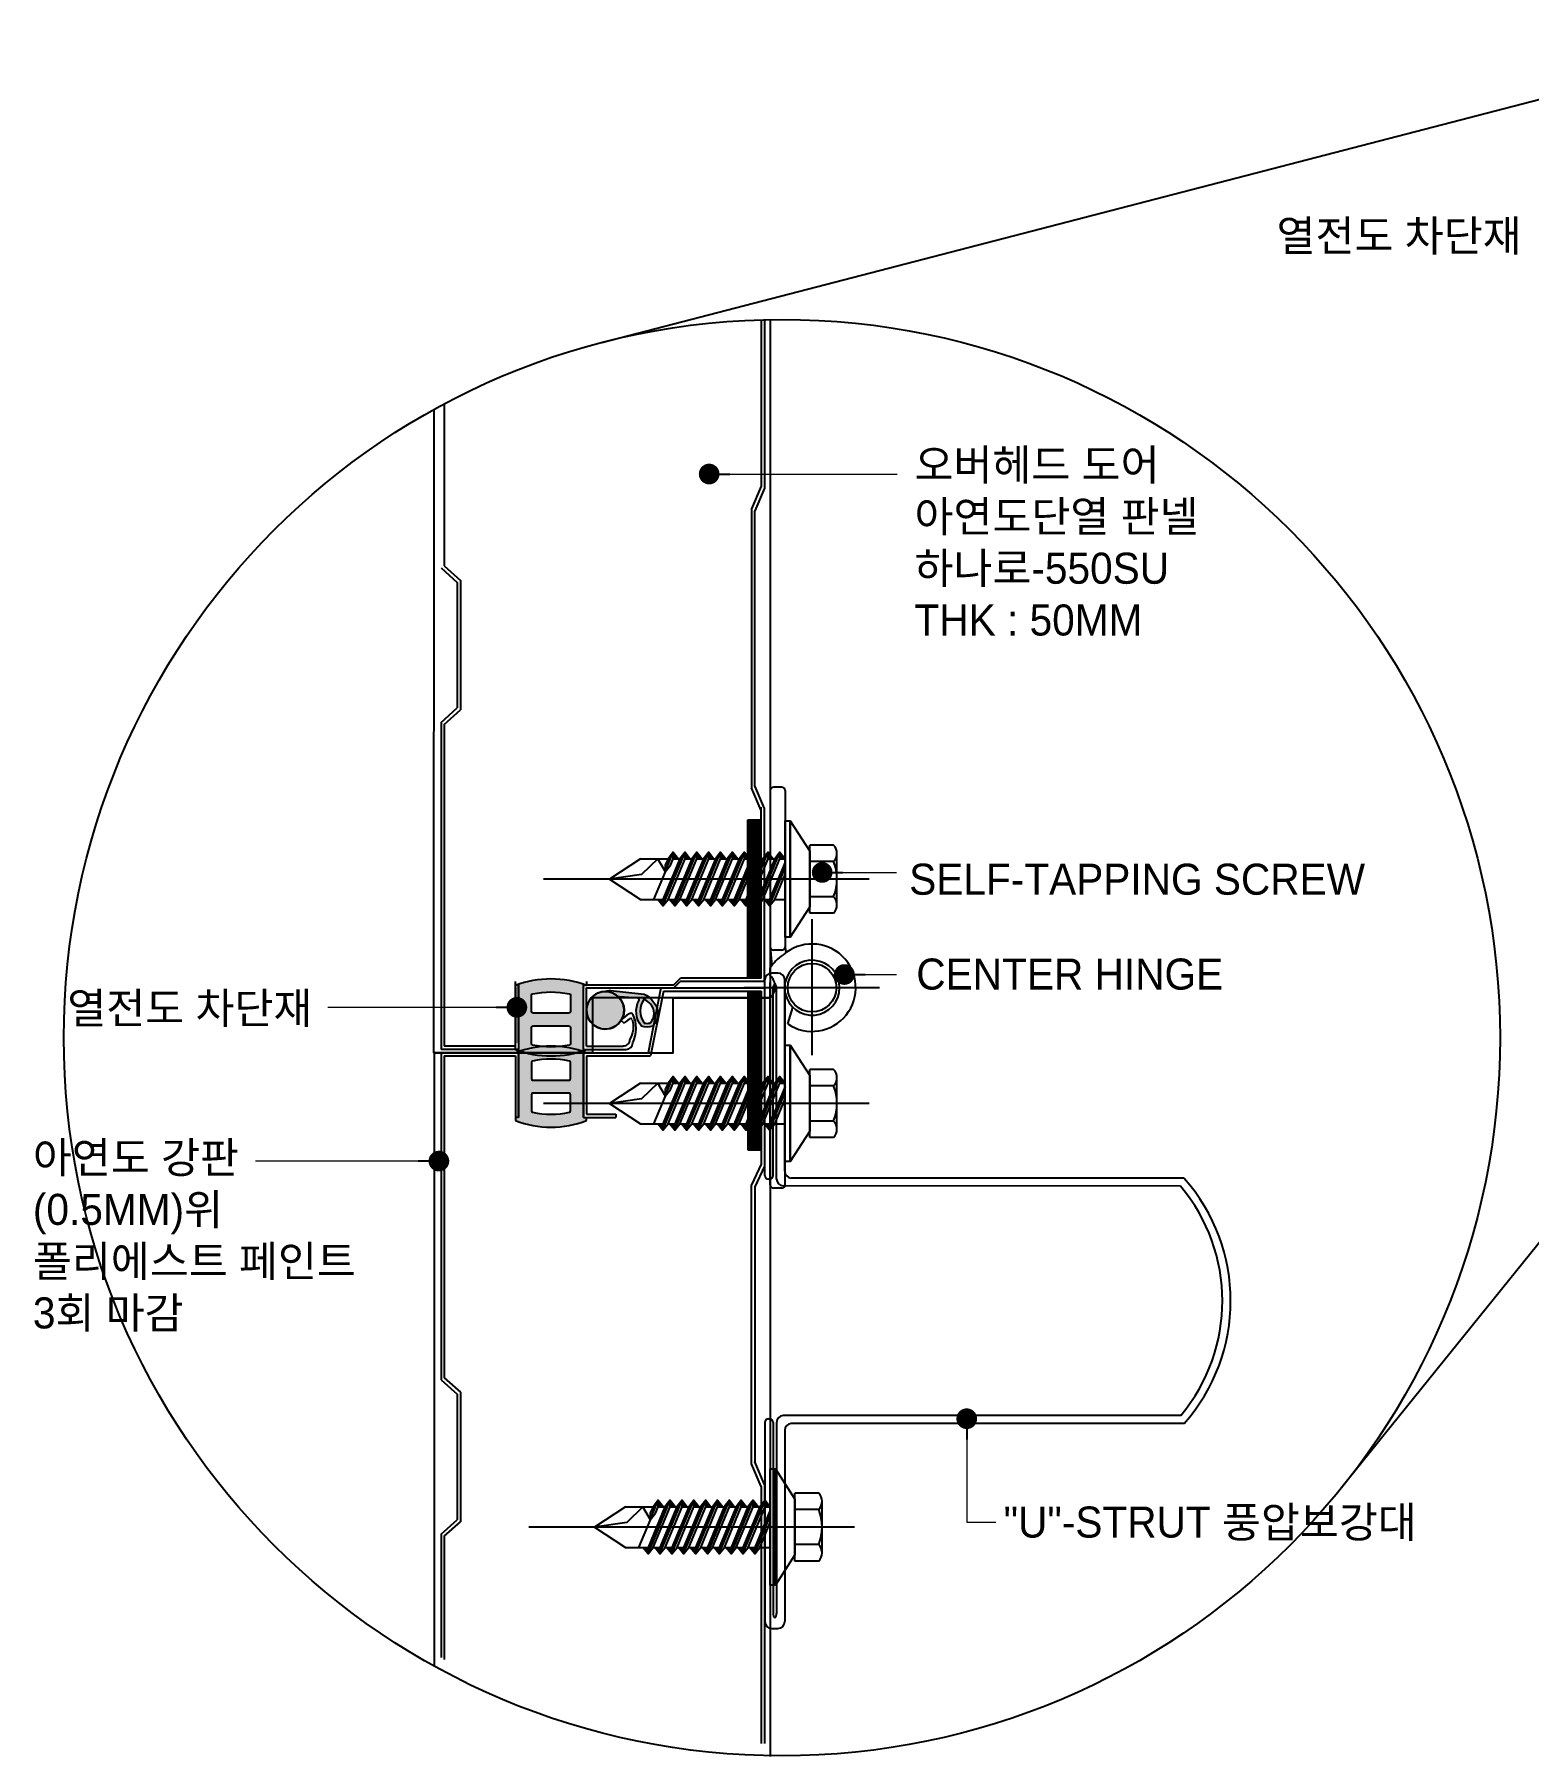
# Model space of a CAD drawing. Header units: millimetres. Extents: x 1448 to 104164, y -19509 to -89.
# Drawn here: x 102544 to 103121, y -1446 to -780 of the extents above; entities that cross this region are included whole.
import ezdxf

# ---------------------------------------------------------------- set-up
doc = ezdxf.new("R2010")
doc.units = ezdxf.units.MM
doc.header["$LTSCALE"] = 60
doc.header["$MEASUREMENT"] = 0
doc.linetypes.add('CEN', pattern=[62, 60, -1, 0, -1])
doc.layers.get('0').update_dxf_attribs({"linetype": 'CONTINUOUS'})
for name, color, linetype in [('(주)하나기공-TEXT', 3, 'CONTINUOUS'), ('2', 3, 'CONTINUOUS'), ('BOLT', 8, 'CONTINUOUS'), ('cen', 14, 'CONTINUOUS'), ('DIM', 7, 'CONTINUOUS'), ('FOR', 4, 'CONTINUOUS'), ('PANEL', 9, 'CONTINUOUS'), ('WID', 7, 'CONTINUOUS')]:
    doc.layers.add(name, color=color, linetype=linetype)
doc.styles.add('0T-OUT', font='H2GTRE.TTF')
doc.dimstyles.new('MAIN', dxfattribs={"dimtxt": 1.5, "dimasz": 0.5, "dimexe": 1, "dimexo": 2, "dimgap": 1, "dimtad": 1, "dimdec": 0, "dimdsep": 46, "dimlunit": 6, "dimtxsty": '0T-OUT', "dimblk": 'DOT', "dimcen": 2.5, "dimdle": 2, "dimclrd": 256, "dimclre": 256, "dimclrt": 3, "dimadec": 0, "dimazin": 0, "dimtfac": 1, "dimtdec": 0, "dimtix": 1, "dimtmove": 2, "dimatfit": 3, "dimldrblk": 'DOT', "dimfxl": 1, "dimtvp": 1, "dimtolj": 1, "dimtzin": 0, "dimlwd": 0, "dimlwe": 0, "dimarcsym": 0})

# ---------------------------------------------------------------- blocks, each defined once
blk = doc.blocks.new('SELF')
at = {"layer": 'BOLT'}
for p, q in [((-19170.62, 501464.27), (-19174.32, 501464.27)), ((-19174.32, 501453.77), (-19174.32, 501464.27)), ((-19200.49, 501462.17), (-19196.23, 501462.17)), ((-19195.43, 501462.17), (-19194.4, 501462.17)), ((-19193.6, 501462.17), (-19192.57, 501462.17)), ((-19191.76, 501462.17), (-19190.73, 501462.17)), ((-19189.93, 501462.17), (-19188.9, 501462.17)), ((-19188.1, 501462.17), (-19187.07, 501462.17)), ((-19186.26, 501462.17), (-19185.24, 501462.17)), ((-19184.43, 501462.17), (-19183.4, 501462.17)), ((-19182.6, 501462.17), (-19181.57, 501462.17)), ((-19180.77, 501462.17), (-19179.74, 501462.17)), ((-19178.93, 501462.17), (-19178.12, 501462.17)), ((-19170.62, 501461.73), (-19174.32, 501461.73)), ((-19170.12, 501454.95), (-19170.12, 501463.09)), ((-19200.49, 501455.87), (-19197.01, 501455.87)), ((-19196.21, 501455.87), (-19195.18, 501455.87)), ((-19194.38, 501455.87), (-19193.35, 501455.87)), ((-19192.54, 501455.87), (-19191.51, 501455.87)), ((-19190.71, 501455.87), (-19189.68, 501455.87)), ((-19188.88, 501455.87), (-19187.85, 501455.87)), ((-19187.04, 501455.87), (-19186.02, 501455.87)), ((-19185.21, 501455.87), (-19184.18, 501455.87)), ((-19183.38, 501455.87), (-19182.35, 501455.87)), ((-19181.55, 501455.87), (-19180.52, 501455.87)), ((-19179.71, 501455.87), (-19178.12, 501455.87)), ((-19170.62, 501456.3), (-19174.32, 501456.3)), ((-19170.62, 501453.77), (-19174.32, 501453.77))]:
    blk.add_line(p, q, dxfattribs=at)
at = {"layer": 'BOLT', "color": 10}
for p, q in [((-19197.01, 501454.87), (-19193.6, 501463.17)), ((-19197.01, 501454.87), (-19193.6, 501463.17)), ((-19196.67, 501460.16), (-19195.43, 501463.17)), ((-19196.67, 501460.16), (-19195.43, 501463.17)), ((-19195.18, 501454.87), (-19191.76, 501463.17)), ((-19195.18, 501454.87), (-19191.76, 501463.17)), ((-19193.35, 501454.87), (-19189.93, 501463.17)), ((-19193.35, 501454.87), (-19189.93, 501463.17)), ((-19191.51, 501454.87), (-19188.1, 501463.17)), ((-19191.51, 501454.87), (-19188.1, 501463.17)), ((-19189.68, 501454.87), (-19186.26, 501463.17)), ((-19189.68, 501454.87), (-19186.26, 501463.17)), ((-19187.85, 501454.87), (-19184.43, 501463.17)), ((-19187.85, 501454.87), (-19184.43, 501463.17)), ((-19186.02, 501454.87), (-19182.6, 501463.17)), ((-19186.02, 501454.87), (-19182.6, 501463.17)), ((-19184.18, 501454.87), (-19180.77, 501463.17)), ((-19184.18, 501454.87), (-19180.77, 501463.17)), ((-19182.35, 501454.87), (-19178.93, 501463.17)), ((-19182.35, 501454.87), (-19178.93, 501463.17)), ((-19180.52, 501454.87), (-19178.12, 501460.77))]:
    blk.add_line(p, q, dxfattribs=at)
at = {"layer": 'BOLT'}
for points in [[(-19177.32, 501468.02), (-19177.32, 501450.02), (-19178.12, 501450.02), (-19178.12, 501468.02)], [(-19174.32, 501463.32), (-19174.32, 501454.72), (-19177.32, 501450.02), (-19177.32, 501468.02)], [(-19193.6, 501463.17), (-19194.4, 501462.17), (-19197.01, 501455.87), (-19197.01, 501454.87), (-19196.21, 501455.87), (-19193.6, 501462.17)], [(-19195.43, 501463.17), (-19196.23, 501462.17), (-19196.67, 501461.16), (-19196.67, 501460.16), (-19195.86, 501461.16), (-19195.43, 501462.17)], [(-19191.76, 501463.17), (-19192.57, 501462.17), (-19195.18, 501455.87), (-19195.18, 501454.87), (-19194.38, 501455.87), (-19191.76, 501462.17)], [(-19189.93, 501463.17), (-19190.73, 501462.17), (-19193.35, 501455.87), (-19193.35, 501454.87), (-19192.54, 501455.87), (-19189.93, 501462.17)], [(-19188.1, 501463.17), (-19188.9, 501462.17), (-19191.51, 501455.87), (-19191.51, 501454.87), (-19190.71, 501455.87), (-19188.1, 501462.17)], [(-19186.26, 501463.17), (-19187.07, 501462.17), (-19189.68, 501455.87), (-19189.68, 501454.87), (-19188.88, 501455.87), (-19186.26, 501462.17)], [(-19184.43, 501463.17), (-19185.24, 501462.17), (-19187.85, 501455.87), (-19187.85, 501454.87), (-19187.04, 501455.87), (-19184.43, 501462.17)], [(-19182.6, 501463.17), (-19183.4, 501462.17), (-19186.02, 501455.87), (-19186.02, 501454.87), (-19185.21, 501455.87), (-19182.6, 501462.17)], [(-19180.77, 501463.17), (-19181.57, 501462.17), (-19184.18, 501455.87), (-19184.18, 501454.87), (-19183.38, 501455.87), (-19180.77, 501462.17)], [(-19178.93, 501463.17), (-19179.74, 501462.17), (-19182.35, 501455.87), (-19182.35, 501454.87), (-19181.55, 501455.87), (-19178.93, 501462.17)]]:
    blk.add_lwpolyline(points, close=True, dxfattribs=at)
for points in [[(-19198.44, 501455.87), (-19196.64, 501460.15), (-19197.81, 501462.17), (-19200.31, 501459.75), (-19205.29, 501459.02)], [(-19200.49, 501462.17), (-19205.29, 501459.02), (-19200.49, 501455.87)], [(-19195.03, 501462.17), (-19195.43, 501463.17), (-19194.63, 501462.17)], [(-19193.19, 501462.17), (-19193.6, 501463.17), (-19192.79, 501462.17)], [(-19191.36, 501462.17), (-19191.76, 501463.17), (-19190.96, 501462.17)], [(-19189.53, 501462.17), (-19189.93, 501463.17), (-19189.13, 501462.17)], [(-19187.7, 501462.17), (-19188.1, 501463.17), (-19187.29, 501462.17)], [(-19185.86, 501462.17), (-19186.26, 501463.17), (-19185.46, 501462.17)], [(-19184.03, 501462.17), (-19184.43, 501463.17), (-19183.63, 501462.17)], [(-19182.2, 501462.17), (-19182.6, 501463.17), (-19181.79, 501462.17)], [(-19180.36, 501462.17), (-19180.77, 501463.17), (-19179.96, 501462.17)], [(-19178.12, 501461.65), (-19180.52, 501455.87), (-19180.52, 501454.87), (-19179.71, 501455.87), (-19178.12, 501459.71)], [(-19178.53, 501462.17), (-19178.93, 501463.17), (-19178.13, 501462.17)], [(-19197.42, 501455.87), (-19197.01, 501454.87), (-19197.82, 501455.87)], [(-19197.42, 501455.87), (-19197.01, 501454.87), (-19197.82, 501455.87)], [(-19195.58, 501455.87), (-19195.18, 501454.87), (-19195.98, 501455.87)], [(-19195.58, 501455.87), (-19195.18, 501454.87), (-19195.98, 501455.87)], [(-19193.75, 501455.87), (-19193.35, 501454.87), (-19194.15, 501455.87)], [(-19193.75, 501455.87), (-19193.35, 501454.87), (-19194.15, 501455.87)], [(-19191.92, 501455.87), (-19191.51, 501454.87), (-19192.32, 501455.87)], [(-19191.92, 501455.87), (-19191.51, 501454.87), (-19192.32, 501455.87)], [(-19190.08, 501455.87), (-19189.68, 501454.87), (-19190.49, 501455.87)], [(-19190.08, 501455.87), (-19189.68, 501454.87), (-19190.49, 501455.87)], [(-19188.25, 501455.87), (-19187.85, 501454.87), (-19188.65, 501455.87)], [(-19188.25, 501455.87), (-19187.85, 501454.87), (-19188.65, 501455.87)], [(-19186.42, 501455.87), (-19186.02, 501454.87), (-19186.82, 501455.87)], [(-19186.42, 501455.87), (-19186.02, 501454.87), (-19186.82, 501455.87)], [(-19184.58, 501455.87), (-19184.18, 501454.87), (-19184.99, 501455.87)], [(-19184.58, 501455.87), (-19184.18, 501454.87), (-19184.99, 501455.87)], [(-19182.75, 501455.87), (-19182.35, 501454.87), (-19183.15, 501455.87)], [(-19182.75, 501455.87), (-19182.35, 501454.87), (-19183.15, 501455.87)], [(-19180.92, 501455.87), (-19180.52, 501454.87), (-19181.32, 501455.87)]]:
    blk.add_lwpolyline(points, dxfattribs=at)
for centre, radius, start, end in [((-19171.98, 501463), 1.86, 316.9662, 43.0338), ((-19177.73, 501459.02), 7.61, 339.1195, 20.8805), ((-19171.98, 501455.03), 1.86, 316.9662, 43.0338)]:
    blk.add_arc(centre, radius, start, end, dxfattribs=at)
at = {"layer": 'cen'}
blk.add_line((-19165.12, 501459.02), (-19215.47, 501459.02), dxfattribs=at)
blk = doc.blocks.new('*X25')
at = {"color": 0}
for p, q in [((112.38, 374.89), (114.29, 376.8)), ((112.38, 375.07), (114.11, 376.8)), ((112.38, 375.25), (113.94, 376.8)), ((112.38, 375.43), (113.76, 376.8)), ((112.38, 375.6), (113.58, 376.8)), ((112.38, 375.78), (113.41, 376.8)), ((112.38, 375.96), (113.23, 376.8)), ((112.38, 376.13), (113.05, 376.8)), ((112.38, 376.31), (112.87, 376.8)), ((112.38, 376.49), (112.7, 376.8)), ((112.38, 376.66), (112.52, 376.8)), ((114.39, 374.75), (112.38, 376.76)), ((114.21, 374.75), (112.38, 376.58)), ((114.04, 374.75), (112.38, 376.41)), ((113.86, 374.75), (112.38, 376.23)), ((113.68, 374.75), (112.38, 376.05)), ((113.5, 374.75), (112.38, 375.88)), ((113.33, 374.75), (112.38, 375.7)), ((113.15, 374.75), (112.38, 375.52)), ((112.42, 374.75), (114.47, 376.8)), ((114.57, 374.75), (112.52, 376.8)), ((112.59, 374.75), (114.64, 376.8)), ((114.74, 374.75), (112.69, 376.8)), ((112.77, 374.75), (114.82, 376.8)), ((114.92, 374.75), (112.87, 376.8)), ((112.95, 374.75), (115, 376.8)), ((115.1, 374.75), (113.05, 376.8)), ((113.12, 374.75), (115.17, 376.8)), ((115.27, 374.75), (113.22, 376.8)), ((113.3, 374.75), (115.35, 376.8)), ((115.45, 374.75), (113.4, 376.8)), ((113.48, 374.75), (115.53, 376.8)), ((115.63, 374.75), (113.58, 376.8)), ((113.65, 374.75), (115.7, 376.8)), ((115.8, 374.75), (113.75, 376.8)), ((113.83, 374.75), (115.88, 376.8)), ((115.98, 374.75), (113.93, 376.8)), ((114.01, 374.75), (116.06, 376.8)), ((116.16, 374.75), (114.11, 376.8)), ((114.18, 374.75), (116.23, 376.8)), ((116.33, 374.75), (114.28, 376.8)), ((114.36, 374.75), (116.41, 376.8)), ((116.51, 374.75), (114.46, 376.8)), ((114.54, 374.75), (116.59, 376.8)), ((116.69, 374.75), (114.64, 376.8)), ((114.71, 374.75), (116.76, 376.8)), ((116.86, 374.75), (114.81, 376.8)), ((114.89, 374.75), (116.94, 376.8)), ((117.04, 374.75), (114.99, 376.8)), ((115.07, 374.75), (117.12, 376.8)), ((117.22, 374.75), (115.17, 376.8)), ((115.24, 374.75), (117.29, 376.8)), ((117.39, 374.75), (115.34, 376.8)), ((115.42, 374.75), (117.47, 376.8)), ((117.57, 374.75), (115.52, 376.8)), ((115.6, 374.75), (117.65, 376.8)), ((117.75, 374.75), (115.7, 376.8)), ((115.77, 374.75), (117.82, 376.8)), ((117.92, 374.75), (115.87, 376.8)), ((115.95, 374.75), (118, 376.8)), ((118.1, 374.75), (116.05, 376.8)), ((116.13, 374.75), (118.18, 376.8)), ((118.28, 374.75), (116.23, 376.8)), ((116.3, 374.75), (118.35, 376.8)), ((118.45, 374.75), (116.4, 376.8)), ((116.48, 374.75), (118.53, 376.8)), ((118.63, 374.75), (116.58, 376.8)), ((116.66, 374.75), (118.71, 376.8)), ((118.81, 374.75), (116.76, 376.8)), ((116.84, 374.75), (118.89, 376.8)), ((118.98, 374.75), (116.93, 376.8)), ((117.01, 374.75), (119.06, 376.8)), ((119.16, 374.75), (117.11, 376.8)), ((117.19, 374.75), (119.24, 376.8)), ((119.34, 374.75), (117.29, 376.8)), ((117.37, 374.75), (119.42, 376.8)), ((119.52, 374.75), (117.47, 376.8)), ((117.54, 374.75), (119.59, 376.8)), ((119.69, 374.75), (117.64, 376.8)), ((117.72, 374.75), (119.77, 376.8)), ((119.87, 374.75), (117.82, 376.8)), ((117.9, 374.75), (119.95, 376.8)), ((120.05, 374.75), (118, 376.8)), ((118.07, 374.75), (120.12, 376.8)), ((120.22, 374.75), (118.17, 376.8)), ((118.25, 374.75), (120.3, 376.8)), ((120.4, 374.75), (118.35, 376.8)), ((118.43, 374.75), (120.48, 376.8)), ((120.58, 374.75), (118.53, 376.8)), ((118.6, 374.75), (120.65, 376.8)), ((120.75, 374.75), (118.7, 376.8)), ((118.78, 374.75), (120.83, 376.8)), ((120.93, 374.75), (118.88, 376.8)), ((118.96, 374.75), (121.01, 376.8)), ((121.11, 374.75), (119.06, 376.8)), ((119.13, 374.75), (121.18, 376.8)), ((121.28, 374.75), (119.23, 376.8)), ((119.31, 374.75), (121.36, 376.8)), ((121.46, 374.75), (119.41, 376.8)), ((119.49, 374.75), (121.54, 376.8)), ((121.64, 374.75), (119.59, 376.8)), ((119.66, 374.75), (121.71, 376.8)), ((121.81, 374.75), (119.76, 376.8)), ((119.84, 374.75), (121.89, 376.8)), ((121.99, 374.75), (119.94, 376.8)), ((120.02, 374.75), (122.07, 376.8)), ((122.17, 374.75), (120.12, 376.8)), ((120.19, 374.75), (122.24, 376.8)), ((122.34, 374.75), (120.29, 376.8)), ((120.37, 374.75), (122.42, 376.8)), ((122.52, 374.75), (120.47, 376.8)), ((120.55, 374.75), (122.6, 376.8)), ((122.7, 374.75), (120.65, 376.8)), ((120.72, 374.75), (122.77, 376.8)), ((122.87, 374.75), (120.82, 376.8)), ((120.9, 374.75), (122.95, 376.8)), ((123.05, 374.75), (121, 376.8)), ((121.08, 374.75), (123.13, 376.8)), ((123.23, 374.75), (121.18, 376.8)), ((121.25, 374.75), (123.3, 376.8)), ((123.4, 374.75), (121.35, 376.8)), ((121.43, 374.75), (123.48, 376.8)), ((123.58, 374.75), (121.53, 376.8)), ((121.61, 374.75), (123.66, 376.8)), ((123.76, 374.75), (121.71, 376.8)), ((121.78, 374.75), (123.83, 376.8)), ((123.93, 374.75), (121.88, 376.8)), ((121.96, 374.75), (124.01, 376.8)), ((124.11, 374.75), (122.06, 376.8)), ((122.14, 374.75), (124.19, 376.8)), ((124.29, 374.75), (122.24, 376.8)), ((122.32, 374.75), (124.37, 376.8)), ((124.47, 374.75), (122.42, 376.8)), ((122.49, 374.75), (124.54, 376.8)), ((124.64, 374.75), (122.59, 376.8)), ((122.67, 374.75), (124.72, 376.8)), ((124.82, 374.75), (122.77, 376.8)), ((122.85, 374.75), (124.9, 376.8)), ((125, 374.75), (122.95, 376.8)), ((123.02, 374.75), (125.07, 376.8)), ((125.17, 374.75), (123.12, 376.8)), ((123.2, 374.75), (125.25, 376.8)), ((125.35, 374.75), (123.3, 376.8)), ((123.38, 374.75), (125.43, 376.8)), ((125.53, 374.75), (123.48, 376.8)), ((123.55, 374.75), (125.6, 376.8)), ((125.7, 374.75), (123.65, 376.8)), ((123.73, 374.75), (125.78, 376.8)), ((125.88, 374.75), (123.83, 376.8)), ((123.91, 374.75), (125.96, 376.8)), ((126.06, 374.75), (124.01, 376.8)), ((124.08, 374.75), (126.13, 376.8)), ((126.23, 374.75), (124.18, 376.8)), ((124.26, 374.75), (126.31, 376.8)), ((126.41, 374.75), (124.36, 376.8)), ((124.44, 374.75), (126.49, 376.8)), ((126.59, 374.75), (124.54, 376.8)), ((124.61, 374.75), (126.66, 376.8)), ((126.76, 374.75), (124.71, 376.8)), ((124.79, 374.75), (126.84, 376.8)), ((126.94, 374.75), (124.89, 376.8)), ((124.97, 374.75), (127.02, 376.8)), ((127.12, 374.75), (125.07, 376.8)), ((125.14, 374.75), (127.19, 376.8)), ((127.29, 374.75), (125.24, 376.8)), ((125.32, 374.75), (127.37, 376.8)), ((127.47, 374.75), (125.42, 376.8)), ((125.5, 374.75), (127.55, 376.8)), ((127.65, 374.75), (125.6, 376.8)), ((125.67, 374.75), (127.72, 376.8)), ((127.82, 374.75), (125.77, 376.8)), ((125.85, 374.75), (127.9, 376.8)), ((128, 374.75), (125.95, 376.8)), ((126.03, 374.75), (128.08, 376.8)), ((128.18, 374.75), (126.13, 376.8)), ((126.2, 374.75), (128.25, 376.8)), ((128.35, 374.75), (126.3, 376.8)), ((126.38, 374.75), (128.43, 376.8)), ((128.53, 374.75), (126.48, 376.8)), ((126.56, 374.75), (128.61, 376.8)), ((128.71, 374.75), (126.66, 376.8)), ((126.73, 374.75), (128.78, 376.8)), ((128.88, 374.75), (126.83, 376.8)), ((126.91, 374.75), (128.96, 376.8)), ((129.06, 374.75), (127.01, 376.8)), ((127.09, 374.75), (129.14, 376.8)), ((129.24, 374.75), (127.19, 376.8)), ((127.26, 374.75), (129.31, 376.8)), ((129.41, 374.75), (127.36, 376.8)), ((127.44, 374.75), (129.49, 376.8)), ((129.59, 374.75), (127.54, 376.8)), ((127.62, 374.75), (129.67, 376.8)), ((129.77, 374.75), (127.72, 376.8)), ((127.8, 374.75), (129.85, 376.8)), ((129.95, 374.75), (127.9, 376.8)), ((127.97, 374.75), (130.02, 376.8)), ((130.12, 374.75), (128.07, 376.8)), ((128.15, 374.75), (130.2, 376.8)), ((130.3, 374.75), (128.25, 376.8)), ((128.33, 374.75), (130.38, 376.8)), ((130.48, 374.75), (128.43, 376.8)), ((128.5, 374.75), (130.55, 376.8)), ((130.65, 374.75), (128.6, 376.8)), ((128.68, 374.75), (130.73, 376.8)), ((130.83, 374.75), (128.78, 376.8)), ((128.86, 374.75), (130.91, 376.8)), ((131.01, 374.75), (128.96, 376.8)), ((129.03, 374.75), (131.08, 376.8)), ((131.18, 374.75), (129.13, 376.8)), ((129.21, 374.75), (131.26, 376.8)), ((131.36, 374.75), (129.31, 376.8)), ((129.39, 374.75), (131.44, 376.8)), ((131.54, 374.75), (129.49, 376.8)), ((129.56, 374.75), (131.61, 376.8)), ((131.71, 374.75), (129.66, 376.8)), ((129.74, 374.75), (131.79, 376.8)), ((131.89, 374.75), (129.84, 376.8)), ((129.92, 374.75), (131.97, 376.8)), ((132.07, 374.75), (130.02, 376.8)), ((130.09, 374.75), (132.14, 376.8)), ((132.24, 374.75), (130.19, 376.8)), ((130.27, 374.75), (132.32, 376.8)), ((132.42, 374.75), (130.37, 376.8)), ((130.45, 374.75), (132.5, 376.8)), ((132.6, 374.75), (130.55, 376.8)), ((130.62, 374.75), (132.67, 376.8)), ((132.77, 374.75), (130.72, 376.8)), ((130.8, 374.75), (132.85, 376.8)), ((132.95, 374.75), (130.9, 376.8)), ((130.98, 374.75), (133.03, 376.8)), ((133.13, 374.75), (131.08, 376.8)), ((131.15, 374.75), (133.2, 376.8)), ((133.3, 374.75), (131.25, 376.8)), ((131.33, 374.75), (133.38, 376.8)), ((133.48, 374.75), (131.43, 376.8)), ((131.51, 374.75), (133.56, 376.8)), ((133.66, 374.75), (131.61, 376.8)), ((131.68, 374.75), (133.73, 376.8)), ((133.83, 374.75), (131.78, 376.8)), ((131.86, 374.75), (133.91, 376.8)), ((134.01, 374.75), (131.96, 376.8)), ((132.04, 374.75), (134.09, 376.8)), ((134.19, 374.75), (132.14, 376.8)), ((132.21, 374.75), (134.26, 376.8)), ((134.36, 374.75), (132.31, 376.8)), ((132.39, 374.75), (134.44, 376.8)), ((134.54, 374.75), (132.49, 376.8)), ((132.57, 374.75), (134.62, 376.8)), ((134.72, 374.75), (132.67, 376.8)), ((132.75, 374.75), (134.8, 376.8)), ((134.89, 374.75), (132.84, 376.8)), ((132.92, 374.75), (134.97, 376.8)), ((135.07, 374.75), (133.02, 376.8)), ((133.1, 374.75), (135.15, 376.8)), ((135.25, 374.75), (133.2, 376.8)), ((133.28, 374.75), (135.33, 376.8)), ((135.43, 374.75), (133.38, 376.8)), ((133.45, 374.75), (135.5, 376.8)), ((135.6, 374.75), (133.55, 376.8)), ((133.63, 374.75), (135.68, 376.8)), ((135.78, 374.75), (133.73, 376.8)), ((133.81, 374.75), (135.86, 376.8)), ((135.96, 374.75), (133.91, 376.8)), ((133.98, 374.75), (136.03, 376.8)), ((136.13, 374.75), (134.08, 376.8)), ((134.16, 374.75), (136.21, 376.8)), ((136.31, 374.75), (134.26, 376.8)), ((134.34, 374.75), (136.39, 376.8)), ((136.49, 374.75), (134.44, 376.8)), ((134.51, 374.75), (136.56, 376.8)), ((136.66, 374.75), (134.61, 376.8)), ((134.69, 374.75), (136.74, 376.8)), ((136.84, 374.75), (134.79, 376.8)), ((134.87, 374.75), (136.88, 376.77)), ((136.88, 374.89), (134.97, 376.8)), ((135.04, 374.75), (136.88, 376.59)), ((136.88, 375.06), (135.14, 376.8)), ((135.22, 374.75), (136.88, 376.41)), ((136.88, 375.24), (135.32, 376.8)), ((135.4, 374.75), (136.88, 376.24)), ((136.88, 375.42), (135.5, 376.8)), ((135.57, 374.75), (136.88, 376.06)), ((136.88, 375.59), (135.67, 376.8)), ((135.75, 374.75), (136.88, 375.88)), ((136.88, 375.77), (135.85, 376.8)), ((135.93, 374.75), (136.88, 375.71)), ((136.88, 375.95), (136.03, 376.8)), ((136.1, 374.75), (136.88, 375.53)), ((136.88, 376.12), (136.2, 376.8)), ((136.28, 374.75), (136.88, 375.35)), ((136.88, 376.3), (136.38, 376.8)), ((136.88, 376.48), (136.56, 376.8)), ((136.88, 376.65), (136.73, 376.8)), ((112.97, 374.75), (112.38, 375.35)), ((112.8, 374.75), (112.38, 375.17)), ((112.62, 374.75), (112.38, 374.99)), ((112.44, 374.75), (112.38, 374.82)), ((136.46, 374.75), (136.88, 375.18)), ((136.63, 374.75), (136.88, 375)), ((136.81, 374.75), (136.88, 374.82))]:
    blk.add_line(p, q, dxfattribs=at)
blk = doc.blocks.new('CNTER HINGE')
at = {"color": 7, "linetype": 'CEN'}
for p, q in [((13774.22, 479953.08), (13770.97, 479953.08)), ((13774.22, 479890.09), (13770.97, 479890.09)), ((13774.22, 479798.08), (13770.97, 479798.08))]:
    blk.add_line(p, q, dxfattribs=at)
at = {"color": 1}
for p, q in [((13785.88, 479849.56), (13785.88, 479902)), ((13811.9, 479875.46), (13759.46, 479875.46))]:
    blk.add_line(p, q, dxfattribs=at)
at = {"color": 7}
for p, q in [((13769.72, 479880.25), (13769.72, 479883.19)), ((13769.72, 479799.33), (13769.72, 479871.63)), ((13775.47, 479799.33), (13775.47, 479877.75))]:
    blk.add_line(p, q, dxfattribs=at)
for centre, start, end in [((13770.97, 479951.83), 90, 180), ((13774.22, 479951.83), 0, 90), ((13770.97, 479891.34), 180, 270), ((13774.22, 479891.34), 270, 0), ((13770.97, 479799.33), 180, 270), ((13774.22, 479799.33), 270, 0)]:
    blk.add_arc(centre, 1.25, start, end, dxfattribs=at)
at = {"layer": '2', "ltscale": 0.3}
blk.add_line((13769.72, 479871.63), (13769.72, 479877.57), dxfattribs=at)
at = {"layer": 'DIM', "color": 7}
for p, q in [((13769.72, 479951.83), (13769.72, 479891.34)), ((13775.47, 479951.83), (13775.47, 479891.34)), ((13769.72, 479891.34), (13770.34, 479884.13)), ((13775.47, 479891.34), (13775.67, 479889.02)), ((13776.49, 479861.56), (13778.46, 479867.97))]:
    blk.add_line(p, q, dxfattribs=at)
blk.add_circle((13785.88, 479875.58), 9.38, dxfattribs=at)
for centre, radius, start, end in [((13785.88, 479875.58), 16.88, 236.18551, 131.48729), ((13782.52, 479875.53), 14.91, 121.63063, 149.08566), ((13785.88, 479875.58), 10.62, 191.75495, 168.24505), ((13765.66, 479875.94), 5.92, 313.32165, 46.67835)]:
    blk.add_arc(centre, radius, start, end, dxfattribs=at)
blk = doc.blocks.new('*X24')
at = {"color": 0}
for p, q in [((586.88, 374.93), (588.76, 376.8)), ((586.88, 375.1), (588.58, 376.8)), ((586.88, 375.28), (588.4, 376.8)), ((586.88, 375.46), (588.23, 376.8)), ((586.88, 375.63), (588.05, 376.8)), ((586.88, 375.81), (587.87, 376.8)), ((586.88, 375.99), (587.7, 376.8)), ((586.88, 376.16), (587.52, 376.8)), ((586.88, 376.34), (587.34, 376.8)), ((586.88, 376.52), (587.17, 376.8)), ((586.88, 376.69), (586.99, 376.8)), ((588.86, 374.75), (586.88, 376.73)), ((588.68, 374.75), (586.88, 376.55)), ((588.5, 374.75), (586.88, 376.37)), ((588.33, 374.75), (586.88, 376.2)), ((588.15, 374.75), (586.88, 376.02)), ((587.97, 374.75), (586.88, 375.84)), ((587.8, 374.75), (586.88, 375.67)), ((587.62, 374.75), (586.88, 375.49)), ((589.03, 374.75), (586.98, 376.8)), ((587.06, 374.75), (589.11, 376.8)), ((589.21, 374.75), (587.16, 376.8)), ((587.24, 374.75), (589.29, 376.8)), ((589.39, 374.75), (587.34, 376.8)), ((587.41, 374.75), (589.46, 376.8)), ((589.56, 374.75), (587.51, 376.8)), ((587.59, 374.75), (589.64, 376.8)), ((589.74, 374.75), (587.69, 376.8)), ((587.77, 374.75), (589.82, 376.8)), ((589.92, 374.75), (587.87, 376.8)), ((587.95, 374.75), (590, 376.8)), ((590.09, 374.75), (588.04, 376.8)), ((588.12, 374.75), (590.17, 376.8)), ((590.27, 374.75), (588.22, 376.8)), ((588.3, 374.75), (590.35, 376.8)), ((590.45, 374.75), (588.4, 376.8)), ((588.48, 374.75), (590.53, 376.8)), ((590.63, 374.75), (588.58, 376.8)), ((588.65, 374.75), (590.7, 376.8)), ((590.8, 374.75), (588.75, 376.8)), ((588.83, 374.75), (590.88, 376.8)), ((590.98, 374.75), (588.93, 376.8)), ((589.01, 374.75), (591.06, 376.8)), ((591.16, 374.75), (589.11, 376.8)), ((589.18, 374.75), (591.23, 376.8)), ((591.33, 374.75), (589.28, 376.8)), ((589.36, 374.75), (591.41, 376.8)), ((591.51, 374.75), (589.46, 376.8)), ((589.54, 374.75), (591.59, 376.8)), ((591.69, 374.75), (589.64, 376.8)), ((589.71, 374.75), (591.76, 376.8)), ((591.86, 374.75), (589.81, 376.8)), ((589.89, 374.75), (591.94, 376.8)), ((592.04, 374.75), (589.99, 376.8)), ((590.07, 374.75), (592.12, 376.8)), ((592.22, 374.75), (590.17, 376.8)), ((590.24, 374.75), (592.29, 376.8)), ((592.39, 374.75), (590.34, 376.8)), ((590.42, 374.75), (592.47, 376.8)), ((592.57, 374.75), (590.52, 376.8)), ((590.6, 374.75), (592.65, 376.8)), ((592.75, 374.75), (590.7, 376.8)), ((590.77, 374.75), (592.82, 376.8)), ((592.92, 374.75), (590.87, 376.8)), ((590.95, 374.75), (593, 376.8)), ((593.1, 374.75), (591.05, 376.8)), ((591.13, 374.75), (593.18, 376.8)), ((593.28, 374.75), (591.23, 376.8)), ((591.3, 374.75), (593.35, 376.8)), ((593.45, 374.75), (591.4, 376.8)), ((591.48, 374.75), (593.53, 376.8)), ((593.63, 374.75), (591.58, 376.8)), ((591.66, 374.75), (593.71, 376.8)), ((593.81, 374.75), (591.76, 376.8)), ((591.83, 374.75), (593.88, 376.8)), ((593.98, 374.75), (591.93, 376.8)), ((592.01, 374.75), (594.06, 376.8)), ((594.16, 374.75), (592.11, 376.8)), ((592.19, 374.75), (594.24, 376.8)), ((594.34, 374.75), (592.29, 376.8)), ((592.36, 374.75), (594.41, 376.8)), ((594.51, 374.75), (592.46, 376.8)), ((592.54, 374.75), (594.59, 376.8)), ((594.69, 374.75), (592.64, 376.8)), ((592.72, 374.75), (594.77, 376.8)), ((594.87, 374.75), (592.82, 376.8)), ((592.89, 374.75), (594.94, 376.8)), ((595.04, 374.75), (592.99, 376.8)), ((593.07, 374.75), (595.12, 376.8)), ((595.22, 374.75), (593.17, 376.8)), ((593.25, 374.75), (595.3, 376.8)), ((595.4, 374.75), (593.35, 376.8)), ((593.43, 374.75), (595.48, 376.8)), ((595.57, 374.75), (593.52, 376.8)), ((593.6, 374.75), (595.65, 376.8)), ((595.75, 374.75), (593.7, 376.8)), ((593.78, 374.75), (595.83, 376.8)), ((595.93, 374.75), (593.88, 376.8)), ((593.96, 374.75), (596.01, 376.8)), ((596.11, 374.75), (594.06, 376.8)), ((594.13, 374.75), (596.18, 376.8)), ((596.28, 374.75), (594.23, 376.8)), ((594.31, 374.75), (596.36, 376.8)), ((596.46, 374.75), (594.41, 376.8)), ((594.49, 374.75), (596.54, 376.8)), ((596.64, 374.75), (594.59, 376.8)), ((594.66, 374.75), (596.71, 376.8)), ((596.81, 374.75), (594.76, 376.8)), ((594.84, 374.75), (596.89, 376.8)), ((596.99, 374.75), (594.94, 376.8)), ((595.02, 374.75), (597.07, 376.8)), ((597.17, 374.75), (595.12, 376.8)), ((595.19, 374.75), (597.24, 376.8)), ((597.34, 374.75), (595.29, 376.8)), ((595.37, 374.75), (597.42, 376.8)), ((597.52, 374.75), (595.47, 376.8)), ((595.55, 374.75), (597.6, 376.8)), ((597.7, 374.75), (595.65, 376.8)), ((595.72, 374.75), (597.77, 376.8)), ((597.87, 374.75), (595.82, 376.8)), ((595.9, 374.75), (597.95, 376.8)), ((598.05, 374.75), (596, 376.8)), ((596.08, 374.75), (598.13, 376.8)), ((598.23, 374.75), (596.18, 376.8)), ((596.25, 374.75), (598.3, 376.8)), ((598.4, 374.75), (596.35, 376.8)), ((596.43, 374.75), (598.48, 376.8)), ((598.58, 374.75), (596.53, 376.8)), ((596.61, 374.75), (598.66, 376.8)), ((598.76, 374.75), (596.71, 376.8)), ((596.78, 374.75), (598.83, 376.8)), ((598.93, 374.75), (596.88, 376.8)), ((596.96, 374.75), (599.01, 376.8)), ((599.11, 374.75), (597.06, 376.8)), ((597.14, 374.75), (599.19, 376.8)), ((599.29, 374.75), (597.24, 376.8)), ((597.31, 374.75), (599.36, 376.8)), ((599.46, 374.75), (597.41, 376.8)), ((597.49, 374.75), (599.54, 376.8)), ((599.64, 374.75), (597.59, 376.8)), ((597.67, 374.75), (599.72, 376.8)), ((599.82, 374.75), (597.77, 376.8)), ((597.84, 374.75), (599.89, 376.8)), ((599.99, 374.75), (597.94, 376.8)), ((598.02, 374.75), (600.07, 376.8)), ((600.17, 374.75), (598.12, 376.8)), ((598.2, 374.75), (600.25, 376.8)), ((600.35, 374.75), (598.3, 376.8)), ((598.37, 374.75), (600.42, 376.8)), ((600.52, 374.75), (598.47, 376.8)), ((598.55, 374.75), (600.6, 376.8)), ((600.7, 374.75), (598.65, 376.8)), ((598.73, 374.75), (600.78, 376.8)), ((600.88, 374.75), (598.83, 376.8)), ((598.91, 374.75), (600.96, 376.8)), ((601.05, 374.75), (599, 376.8)), ((599.08, 374.75), (601.13, 376.8)), ((601.23, 374.75), (599.18, 376.8)), ((599.26, 374.75), (601.31, 376.8)), ((601.41, 374.75), (599.36, 376.8)), ((599.44, 374.75), (601.49, 376.8)), ((601.59, 374.75), (599.54, 376.8)), ((599.61, 374.75), (601.66, 376.8)), ((601.76, 374.75), (599.71, 376.8)), ((599.79, 374.75), (601.84, 376.8)), ((601.94, 374.75), (599.89, 376.8)), ((599.97, 374.75), (602.02, 376.8)), ((602.12, 374.75), (600.07, 376.8)), ((600.14, 374.75), (602.19, 376.8)), ((602.29, 374.75), (600.24, 376.8)), ((600.32, 374.75), (602.37, 376.8)), ((602.47, 374.75), (600.42, 376.8)), ((600.5, 374.75), (602.55, 376.8)), ((602.65, 374.75), (600.6, 376.8)), ((600.67, 374.75), (602.72, 376.8)), ((602.82, 374.75), (600.77, 376.8)), ((600.85, 374.75), (602.9, 376.8)), ((603, 374.75), (600.95, 376.8)), ((601.03, 374.75), (603.08, 376.8)), ((603.18, 374.75), (601.13, 376.8)), ((601.2, 374.75), (603.25, 376.8)), ((603.35, 374.75), (601.3, 376.8)), ((601.38, 374.75), (603.43, 376.8)), ((603.53, 374.75), (601.48, 376.8)), ((601.56, 374.75), (603.61, 376.8)), ((603.71, 374.75), (601.66, 376.8)), ((601.73, 374.75), (603.78, 376.8)), ((603.88, 374.75), (601.83, 376.8)), ((601.91, 374.75), (603.96, 376.8)), ((604.06, 374.75), (602.01, 376.8)), ((602.09, 374.75), (604.14, 376.8)), ((604.24, 374.75), (602.19, 376.8)), ((602.26, 374.75), (604.31, 376.8)), ((604.41, 374.75), (602.36, 376.8)), ((602.44, 374.75), (604.49, 376.8)), ((604.59, 374.75), (602.54, 376.8)), ((602.62, 374.75), (604.67, 376.8)), ((604.77, 374.75), (602.72, 376.8)), ((602.79, 374.75), (604.84, 376.8)), ((604.94, 374.75), (602.89, 376.8)), ((602.97, 374.75), (605.02, 376.8)), ((605.12, 374.75), (603.07, 376.8)), ((603.15, 374.75), (605.2, 376.8)), ((605.3, 374.75), (603.25, 376.8)), ((603.32, 374.75), (605.37, 376.8)), ((605.47, 374.75), (603.42, 376.8)), ((603.5, 374.75), (605.55, 376.8)), ((605.65, 374.75), (603.6, 376.8)), ((603.68, 374.75), (605.73, 376.8)), ((605.83, 374.75), (603.78, 376.8)), ((603.85, 374.75), (605.9, 376.8)), ((606, 374.75), (603.95, 376.8)), ((604.03, 374.75), (606.08, 376.8)), ((606.18, 374.75), (604.13, 376.8)), ((604.21, 374.75), (606.26, 376.8)), ((606.36, 374.75), (604.31, 376.8)), ((604.39, 374.75), (606.44, 376.8)), ((606.54, 374.75), (604.49, 376.8)), ((604.56, 374.75), (606.61, 376.8)), ((606.71, 374.75), (604.66, 376.8)), ((604.74, 374.75), (606.79, 376.8)), ((606.89, 374.75), (604.84, 376.8)), ((604.92, 374.75), (606.97, 376.8)), ((607.07, 374.75), (605.02, 376.8)), ((605.09, 374.75), (607.14, 376.8)), ((607.24, 374.75), (605.19, 376.8)), ((605.27, 374.75), (607.32, 376.8)), ((607.42, 374.75), (605.37, 376.8)), ((605.45, 374.75), (607.5, 376.8)), ((607.6, 374.75), (605.55, 376.8)), ((605.62, 374.75), (607.67, 376.8)), ((607.77, 374.75), (605.72, 376.8)), ((605.8, 374.75), (607.85, 376.8)), ((607.95, 374.75), (605.9, 376.8)), ((605.98, 374.75), (608.03, 376.8)), ((608.13, 374.75), (606.08, 376.8)), ((606.15, 374.75), (608.2, 376.8)), ((608.3, 374.75), (606.25, 376.8)), ((606.33, 374.75), (608.38, 376.8)), ((608.48, 374.75), (606.43, 376.8)), ((606.51, 374.75), (608.56, 376.8)), ((608.66, 374.75), (606.61, 376.8)), ((606.68, 374.75), (608.73, 376.8)), ((608.83, 374.75), (606.78, 376.8)), ((606.86, 374.75), (608.91, 376.8)), ((609.01, 374.75), (606.96, 376.8)), ((607.04, 374.75), (609.09, 376.8)), ((609.19, 374.75), (607.14, 376.8)), ((607.21, 374.75), (609.26, 376.8)), ((609.36, 374.75), (607.31, 376.8)), ((607.39, 374.75), (609.44, 376.8)), ((609.54, 374.75), (607.49, 376.8)), ((607.57, 374.75), (609.62, 376.8)), ((609.72, 374.75), (607.67, 376.8)), ((607.74, 374.75), (609.79, 376.8)), ((609.89, 374.75), (607.84, 376.8)), ((607.92, 374.75), (609.97, 376.8)), ((610.07, 374.75), (608.02, 376.8)), ((608.1, 374.75), (610.15, 376.8)), ((610.25, 374.75), (608.2, 376.8)), ((608.27, 374.75), (610.32, 376.8)), ((610.42, 374.75), (608.37, 376.8)), ((608.45, 374.75), (610.5, 376.8)), ((610.6, 374.75), (608.55, 376.8)), ((608.63, 374.75), (610.68, 376.8)), ((610.78, 374.75), (608.73, 376.8)), ((608.8, 374.75), (610.85, 376.8)), ((610.95, 374.75), (608.9, 376.8)), ((608.98, 374.75), (611.03, 376.8)), ((611.13, 374.75), (609.08, 376.8)), ((609.16, 374.75), (611.21, 376.8)), ((611.31, 374.75), (609.26, 376.8)), ((611.38, 374.86), (609.43, 376.8)), ((609.51, 374.75), (611.38, 376.62)), ((611.38, 375.03), (609.61, 376.8)), ((609.69, 374.75), (611.38, 376.45)), ((611.38, 375.21), (609.79, 376.8)), ((609.87, 374.75), (611.38, 376.27)), ((611.38, 375.39), (609.97, 376.8)), ((610.04, 374.75), (611.38, 376.09)), ((611.38, 375.56), (610.14, 376.8)), ((610.22, 374.75), (611.38, 375.91)), ((611.38, 375.74), (610.32, 376.8)), ((610.4, 374.75), (611.38, 375.74)), ((611.38, 375.92), (610.5, 376.8)), ((610.57, 374.75), (611.38, 375.56)), ((611.38, 376.09), (610.67, 376.8)), ((610.75, 374.75), (611.38, 375.38)), ((611.38, 376.27), (610.85, 376.8)), ((611.38, 376.45), (611.03, 376.8)), ((611.38, 376.62), (611.2, 376.8)), ((587.44, 374.75), (586.88, 375.31)), ((587.27, 374.75), (586.88, 375.14)), ((587.09, 374.75), (586.88, 374.96)), ((586.91, 374.75), (586.88, 374.78)), ((610.93, 374.75), (611.38, 375.21)), ((611.1, 374.75), (611.38, 375.03)), ((611.28, 374.75), (611.38, 374.85))]:
    blk.add_line(p, q, dxfattribs=at)
blk = doc.blocks.new('U STRUT')
for p, q in [((11769.58, 480025.49), (11769.58, 480083.51)), ((11773.44, 480085.54), (11771.61, 480085.54)), ((11775.47, 480026.79), (11775.47, 480083.51)), ((11772.02, 480025.49), (11772.02, 480081.07)), ((11773.04, 480024.47), (11773.04, 480081.07)), ((11771, 480024.47), (11770.6, 480024.47)), ((11892.8, 480022.37), (11774.97, 480022.44)), ((11893.92, 480024.76), (11777.41, 480024.76)), ((11892.93, 479954.42), (11774.97, 479954.35)), ((11769.58, 479952.32), (11769.58, 479893.27)), ((11771, 479953.33), (11770.6, 479953.33)), ((11772.02, 479952.32), (11772.02, 479895.71)), ((11773.04, 479952.32), (11773.04, 479895.71)), ((11775.47, 479950), (11775.47, 479893.27)), ((11893.92, 479952.03), (11777.41, 479952.03))]:
    blk.add_line(p, q)
at = {"ltscale": 0.3}
blk.add_line((11771.61, 479891.24), (11773.44, 479891.24), dxfattribs=at)
for centre, radius, start, end in [((11771.61, 480083.51), 2.03, 90, 180), ((11774.05, 480081.07), 2.03, 138.5904, 180), ((11771, 480081.07), 2.03, 0, 41.4096), ((11773.44, 480083.51), 2.03, 0, 90), ((11770.6, 480025.49), 1.02, 180, 270), ((11771, 480025.49), 1.02, 270, 0), ((11777.51, 480026.79), 2.03, 180, 267.1376), ((11775.07, 480024.47), 2.03, 180, 267.1376), ((11852.4, 479988.32), 52.84, 320.0831, 40.1251), ((11852.89, 479988.34), 54.79, 318.4867, 41.5133), ((11775.07, 479952.32), 2.03, 92.8624, 180), ((11770.6, 479952.32), 1.02, 90, 180), ((11771, 479952.32), 1.02, 0, 90), ((11777.51, 479950), 2.03, 92.8624, 180), ((11771.61, 479893.27), 2.03, 180, 270), ((11774.05, 479895.71), 2.03, 180, 221.4096), ((11771, 479895.71), 2.03, 318.5904, 0), ((11773.44, 479893.27), 2.03, 270, 0)]:
    blk.add_arc(centre, radius, start, end)
blk = doc.blocks.new('_Dot')
at = {"color": 0, "linetype": 'ByBlock', "lineweight": -2}
blk.add_line((-0.5, 0), (-1, 0), dxfattribs=at)
at = {"color": 0, "linetype": 'ByBlock', "const_width": 0.5}
blk.add_lwpolyline([(-0.25, 0, 1), (0.25, 0, 1)], format="xyb", close=True, dxfattribs=at)

msp = doc.modelspace()

# ---------------------------------------------------------------- hatches: boundary and pattern name
at = {"ltscale": 0.3}
h = msp.add_hatch(color=256, dxfattribs=at)
h.paths.add_polyline_path([(102755.79, -1174.23), (102757.04, -1174.23, -0.183952), (102729.54, -1174.23), (102730.79, -1174.23), (102730.79, -1149.23), (102729.54, -1149.23), (102729.54, -1147.98, -0.183952), (102757.04, -1147.98), (102757.04, -1149.23), (102755.79, -1149.23)])
h.paths.add_polyline_path([(102750.79, -1164.11, 0.414214), (102750.29, -1163.61), (102736.29, -1163.61, 0.414214), (102735.79, -1164.11), (102735.79, -1170.51, 0.353166), (102736.18, -1171, 0.106822), (102750.4, -1171, 0.353167), (102750.79, -1170.51)], flags=16)
h.paths.add_polyline_path([(102750.79, -1158.11), (102750.79, -1151.7, 0.353166), (102750.4, -1151.21, 0.106822), (102736.18, -1151.21, 0.353167), (102735.79, -1151.7), (102735.79, -1158.11, 0.414214), (102736.29, -1158.61), (102750.29, -1158.61, 0.414214)], flags=16)
h = msp.add_hatch(color=256, dxfattribs=at)
h.paths.add_polyline_path([(102782.62, -1163.64, -0.178134), (102778.23, -1163.64, -0.300876), (102777.32, -1153.68, 0.54769), (102776.76, -1152.79), (102775.38, -1152.69), (102781.47, -1152.69, -0.072876), (102783.07, -1154.56, -0.386669)])
h.paths.add_polyline_path([(102781.58, -1162.48, 0.407176), (102781.58, -1155, 0.081446), (102779.26, -1153.24, 0.329487), (102779.26, -1162.48, 0.102245)], flags=16)
h.paths.add_polyline_path([(102781.47, -1152.69), (102775.38, -1152.69), (102769.85, -1152.28, 0.634815), (102769.66, -1152.69), (102759.3, -1152.69), (102759.3, -1162.84, -0.186413), (102757.04, -1158.13), (102757.04, -1157, -0.389014), (102764.21, -1150.31), (102766.34, -1149.97), (102779.24, -1151.29, -0.078085)])
msp.add_hatch(color=256, dxfattribs=at).paths.add_polyline_path([(102759.3, -1152.69), (102759.3, -1162.84, 0.657539), (102771.53, -1157.56, 0.186006), (102769.66, -1152.69)])
h = msp.add_hatch(color=256, dxfattribs=at)
h.paths.add_polyline_path([(102755.79, -1198.94), (102757.04, -1198.94), (102757.04, -1200.19, -0.183952), (102729.54, -1200.19), (102729.54, -1198.94), (102730.79, -1198.94), (102730.79, -1173.94), (102729.54, -1173.94, -0.183952), (102757.04, -1173.94), (102755.79, -1173.94)])
h.paths.add_polyline_path([(102750.79, -1184.07), (102750.79, -1177.66, 0.353166), (102750.4, -1177.17, 0.106822), (102736.18, -1177.17, 0.353165), (102735.79, -1177.66), (102735.79, -1184.07, 0.414214), (102736.29, -1184.57), (102750.29, -1184.57, 0.414214)], flags=16)
h.paths.add_polyline_path([(102750.29, -1189.57), (102736.29, -1189.57, 0.414214), (102735.79, -1190.07), (102735.79, -1196.47, 0.353167), (102736.18, -1196.96, 0.106822), (102750.4, -1196.96, 0.353167), (102750.79, -1196.47), (102750.79, -1190.07, 0.414214)], flags=16)

# ---------------------------------------------------------------- linework, layer by layer
for p, q in [((102762.92, -899.48), (103222.2, -780.44)), ((103346.44, -973.07), (103048.57, -1342.38)), ((102819.41, -1083.94), (102824.54, -1083.94)), ((102819.41, -1145.19), (102819.41, -1083.94)), ((102729.54, -1171.44), (102729.54, -1147.69)), ((102730.79, -1147.69), (102729.54, -1147.69)), ((102730.79, -1147.69), (102729.54, -1147.69)), ((102730.79, -1147.69), (102730.79, -1172.69)), ((102730.79, -1170.19), (102730.79, -1147.69)), ((102730.79, -1147.69), (102730.79, -1170.19)), ((102730.79, -1147.69), (102730.79, -1170.19)), ((102730.79, -1170.19), (102730.79, -1147.69)), ((102755.79, -1172.69), (102755.79, -1147.69)), ((102819.41, -1150.19), (102819.41, -1211.44)), ((102730.79, -1167.69), (102730.79, -1152.69)), ((102755.79, -1167.69), (102755.79, -1152.69)), ((102730.79, -1198.94), (102730.79, -1173.94)), ((102730.79, -1173.94), (102730.79, -1198.94)), ((102730.79, -1173.94), (102730.79, -1198.94)), ((102730.79, -1198.94), (102730.79, -1173.94)), ((102755.79, -1198.94), (102755.79, -1173.94)), ((102755.79, -1173.94), (102755.79, -1198.94)), ((102755.79, -1173.94), (102755.79, -1198.94)), ((102755.79, -1198.94), (102755.79, -1173.94)), ((102730.79, -1193.94), (102730.79, -1178.94)), ((102755.79, -1193.94), (102755.79, -1178.94)), ((102730.79, -1198.94), (102729.54, -1198.94)), ((102819.41, -1211.44), (102824.54, -1211.44))]:
    msp.add_line(p, q)
msp.add_circle((102832.55, -1168.14), 277.53)
msp.add_circle((102764.28, -1157.56), 7.26, dxfattribs=at)
at = {"layer": 'FOR', "color": 253}
for points in [[(102828.05, -890.95), (102828.05, -1152.69), (102759.3, -1152.69), (102759.3, -1173.94), (102698.05, -1173.94), (102698.1, -925.66)], [(102698.24, -1411.33), (102698.29, -1173.94), (102790.55, -1173.94), (102790.55, -1152.69), (102828.05, -1152.69), (102828.05, -1167.69), (102828.05, -1445.95)]]:
    msp.add_lwpolyline(points, dxfattribs=at)
at = {"layer": 'PANEL'}
for p, q in [((102824.54, -891.03), (102824.54, -955.04)), ((102825.79, -891), (102825.79, -955.82)), ((102702.04, -923.52), (102702.04, -985.82)), ((102824.54, -955.04), (102820.79, -963.79)), ((102825.79, -955.82), (102822.04, -964.57)), ((102820.79, -963.79), (102820.79, -1071.59)), ((102822.04, -1070.82), (102822.04, -964.57)), ((102700.79, -986.59), (102707.04, -992.21)), ((102702.04, -985.82), (102708.29, -991.44)), ((102708.29, -991.44), (102708.29, -1041.44)), ((102707.04, -992.21), (102707.04, -1040.67)), ((102700.79, -1046.29), (102707.04, -1040.67)), ((102702.04, -1047.07), (102708.29, -1041.44)), ((102700.79, -1046.29), (102700.79, -1172.69)), ((102702.04, -1047.07), (102702.04, -1171.44)), ((102825.79, -1079.57), (102822.04, -1070.82)), ((102824.54, -1080.34), (102820.79, -1071.59)), ((102824.54, -1145.19), (102824.54, -1079.09)), ((102825.79, -1146.44), (102825.79, -1079.57)), ((102729.54, -1148.94), (102729.54, -1170.19)), ((102755.79, -1147.69), (102790.75, -1147.69)), ((102757.04, -1171.44), (102757.04, -1148.94)), ((102757.04, -1148.94), (102790.75, -1148.94)), ((102785.79, -1148.94), (102780.79, -1173.94)), ((102786.72, -1150.19), (102781.72, -1175.19)), ((102785.79, -1148.94), (102825.79, -1148.94)), ((102786.72, -1150.19), (102824.54, -1150.19)), ((102790.75, -1147.69), (102793.29, -1145.19)), ((102790.75, -1148.94), (102793.25, -1146.44)), ((102825.79, -1146.44), (102793.25, -1146.44)), ((102824.54, -1145.19), (102793.29, -1145.19)), ((102824.54, -1150.19), (102824.54, -1217.07)), ((102825.79, -1148.94), (102825.79, -1217.65)), ((102770.41, -1161.45), (102771.55, -1162.59)), ((102730.79, -1172.69), (102700.79, -1172.69)), ((102700.79, -1173.94), (102700.79, -1300.34)), ((102700.79, -1173.94), (102730.79, -1173.94)), ((102729.54, -1171.44), (102702.04, -1171.44)), ((102702.04, -1175.19), (102702.04, -1299.57)), ((102702.04, -1175.19), (102729.54, -1175.19)), ((102729.54, -1172.69), (102729.54, -1171.44)), ((102729.54, -1175.19), (102729.54, -1198.94)), ((102755.79, -1172.69), (102772.39, -1172.69)), ((102755.79, -1173.94), (102780.79, -1173.94)), ((102757.04, -1171.44), (102771.14, -1171.44)), ((102757.04, -1175.19), (102757.04, -1197.69)), ((102757.04, -1175.19), (102781.72, -1175.19)), ((102757.04, -1197.69), (102768.29, -1197.69)), ((102768.29, -1197.69), (102768.29, -1198.94)), ((102755.79, -1198.94), (102768.29, -1198.94)), ((102824.54, -1217.07), (102820.79, -1225.04)), ((102825.79, -1217.84), (102822.04, -1225.82)), ((102820.79, -1332.84), (102820.79, -1225.04)), ((102822.04, -1225.82), (102822.04, -1332.07)), ((102700.79, -1300.34), (102707.04, -1305.96)), ((102702.04, -1299.57), (102708.29, -1305.19)), ((102707.04, -1305.96), (102707.04, -1354.42)), ((102708.29, -1305.19), (102708.29, -1355.19)), ((102824.54, -1341.59), (102820.79, -1332.84)), ((102824.54, -1341.59), (102820.79, -1332.84)), ((102825.79, -1340.82), (102822.04, -1332.07)), ((102825.79, -1340.82), (102822.04, -1332.07)), ((102824.54, -1341.59), (102824.54, -1440.87)), ((102825.79, -1340.82), (102825.79, -1440.9)), ((102700.79, -1360.04), (102707.04, -1354.42)), ((102702.04, -1360.82), (102708.29, -1355.19)), ((102700.79, -1360.04), (102700.79, -1407.72)), ((102702.04, -1360.82), (102702.04, -1408.39))]:
    msp.add_line(p, q, dxfattribs=at)
msp.add_lwpolyline([(102774.65, -1161.1, -0.221108), (102773.64, -1168.94, -0.414214), (102771.14, -1171.44)], format="xyb", dxfattribs=at)
for centre, radius, start, end in [((102777.41, -1167.11), 9.01, 115.39039, 141.01031), ((102775.33, -1165.45), 4.74, 112.645, 142.94685), ((102774.07, -1161.34), 0.625, 22.56726, 154.46155), ((102774.22, -1159.71), 1, 42.97628, 132.75161), ((102763.31, -1164.55), 12.88, 334.01729, 25.35843), ((102772.39, -1170.19), 2.5, 270, 0)]:
    msp.add_arc(centre, radius, start, end, dxfattribs=at)
at = {"layer": 'WID'}
for p, q in [((102729.54, -1147.69), (102729.54, -1146.44)), ((102757.04, -1146.44), (102757.04, -1147.69)), ((102766.34, -1149.97), (102764.21, -1150.31)), ((102729.54, -1198.94), (102729.54, -1200.19)), ((102757.04, -1200.19), (102757.04, -1198.94))]:
    msp.add_line(p, q, dxfattribs=at)
at = {"layer": 'WID', "color": 4}
for p, q in [((102766.34, -1149.97), (102779.24, -1151.29)), ((102769.85, -1152.28), (102776.76, -1152.79))]:
    msp.add_line(p, q, dxfattribs=at)
at = {"layer": 'WID'}
for points in [[(102750.4, -1151.21, -0.353163), (102750.79, -1151.7), (102750.79, -1158.11, -0.414214), (102750.29, -1158.61), (102736.29, -1158.61, -0.414214), (102735.79, -1158.11), (102735.79, -1151.7, -0.353163), (102736.18, -1151.21, -0.106823)], [(102750.29, -1163.61, -0.414214), (102750.79, -1164.11), (102750.79, -1170.51, -0.353163), (102750.4, -1171, -0.106823), (102736.18, -1171, -0.353163), (102735.79, -1170.51), (102735.79, -1164.11, -0.414214), (102736.29, -1163.61)], [(102750.29, -1184.57, 0.414214), (102750.79, -1184.07), (102750.79, -1177.66, 0.353163), (102750.4, -1177.17, 0.106823), (102736.18, -1177.17, 0.353163), (102735.79, -1177.66), (102735.79, -1184.07, 0.414214), (102736.29, -1184.57)], [(102750.4, -1196.96, 0.353163), (102750.79, -1196.47), (102750.79, -1190.07, 0.414214), (102750.29, -1189.57), (102736.29, -1189.57, 0.414214), (102735.79, -1190.07), (102735.79, -1196.47, 0.353163), (102736.18, -1196.96, 0.106823)]]:
    msp.add_lwpolyline(points, format="xyb", close=True, dxfattribs=at)
at = {"layer": 'WID', "color": 4}
msp.add_lwpolyline([(102779.24, -1151.29, -0.151824), (102783.07, -1154.56, -0.386669), (102782.62, -1163.64, -0.178134), (102778.23, -1163.64, -0.300876), (102777.32, -1153.68)], format="xyb", dxfattribs=at)
at = {"layer": 'WID'}
for centre, radius, start, end in [((102743.29, -1184.09), 38.64, 69.15368, 110.84632), ((102769.85, -1152.53), 0.25, 90, 221.13734), ((102743.29, -1210.05), 38.64, 69.15368, 110.84632), ((102743.29, -1136.58), 38.64, 249.15368, 290.84632), ((102743.29, -1164.08), 38.64, 249.15368, 290.84632)]:
    msp.add_arc(centre, radius, start, end, dxfattribs=at)
at = {"layer": 'WID', "color": 4}
for centre, radius, start, end in [((102764.28, -1157.56), 7.26, 90.51684, 42.09441), ((102776.76, -1153.42), 0.625, 335.16368, 90), ((102785.51, -1157.86), 7.77, 143.52721, 216.47279), ((102775.05, -1161.2), 9.01, 43.49133, 62.11616), ((102777.76, -1158.74), 5.35, 315.69005, 44.30995), ((102780.42, -1156.86), 5.74, 258.32412, 281.67588)]:
    msp.add_arc(centre, radius, start, end, dxfattribs=at)

# ---------------------------------------------------------------- block references
msp.add_blockref('CNTER HINGE', (89058.32, -481024.4))
for name, p, xscale, yscale, zscale in [('SELF', (150779.09, -1254754.41), 2.5, 2.5, 2.5), ('U STRUT', (87485.18, -626899.6), 1.303426921367645, 1.303426921367645, 1.303426921367645), ('SELF', (150779.09, -1254841.09), 2.5, 2.5, 2.5), ('SELF', (150773.34, -1255004.81), 2.5, 2.5, 2.5)]:
    msp.add_blockref(name, p, dxfattribs=dict(xscale=xscale, yscale=yscale, zscale=zscale))
at = {"xscale": -2.5, "yscale": 2.5, "zscale": 2.5, "rotation": 90}
for name, p in [('*X24', (103761.42, 383.26)), ('*X25', (103761.42, -869.24))]:
    msp.add_blockref(name, p, dxfattribs=at)

# ---------------------------------------------------------------- texts
at = {"layer": '(주)하나기공-TEXT', "color": 3, "lineweight": 0, "ltscale": 0.5, "style": '0T-OUT'}
for s, p in [('열전도 차단재', (103023.71, -864.21)), ('SELF-TAPPING SCREW', (102881.73, -1112.9)), ('CENTER HINGE', (102884.48, -1149.56)), ('열전도 차단재', (102556.34, -1162.72)), ('"U"-STRUT 풍압보강대', (102918.24, -1361.33))]:
    msp.add_text(s, height=12, dxfattribs=at).set_placement(p)
at = {"layer": '(주)하나기공-TEXT', "color": 3, "lineweight": 0, "ltscale": 0.5, "char_height": 12, "attachment_point": 1, "style": '0T-OUT'}
for s, insert in [('오버헤드 도어\\P아연도단열 판넬\\P하나로-550SU\\PTHK : 50MM', (102883.78, -940.71)), ('아연도 강판 \\P(0.5MM)위\\P폴리에스트 페인트\\P3회 마감', (102543.04, -1208.49))]:
    msp.add_mtext(s, dxfattribs=dict(at, insert=insert))

# ---------------------------------------------------------------- leaders
for points in [[(102804.42, -950.32), (102877.14, -950.32)], [(102848.1, -1104.29), (102876.78, -1104.29)], [(102856.69, -1143.73), (102876.79, -1143.73)], [(102730.1, -1156.42), (102657, -1156.42)], [(102699.96, -1215.84), (102629.1, -1215.84)], [(102903.97, -1315.39), (102903.97, -1355.35), (102915.18, -1355.35)]]:
    msp.add_leader(points, dimstyle='MAIN', override={"dimscale": 4, "dimasz": 2, "dimtad": 0})

doc.saveas('drawing.dxf')
